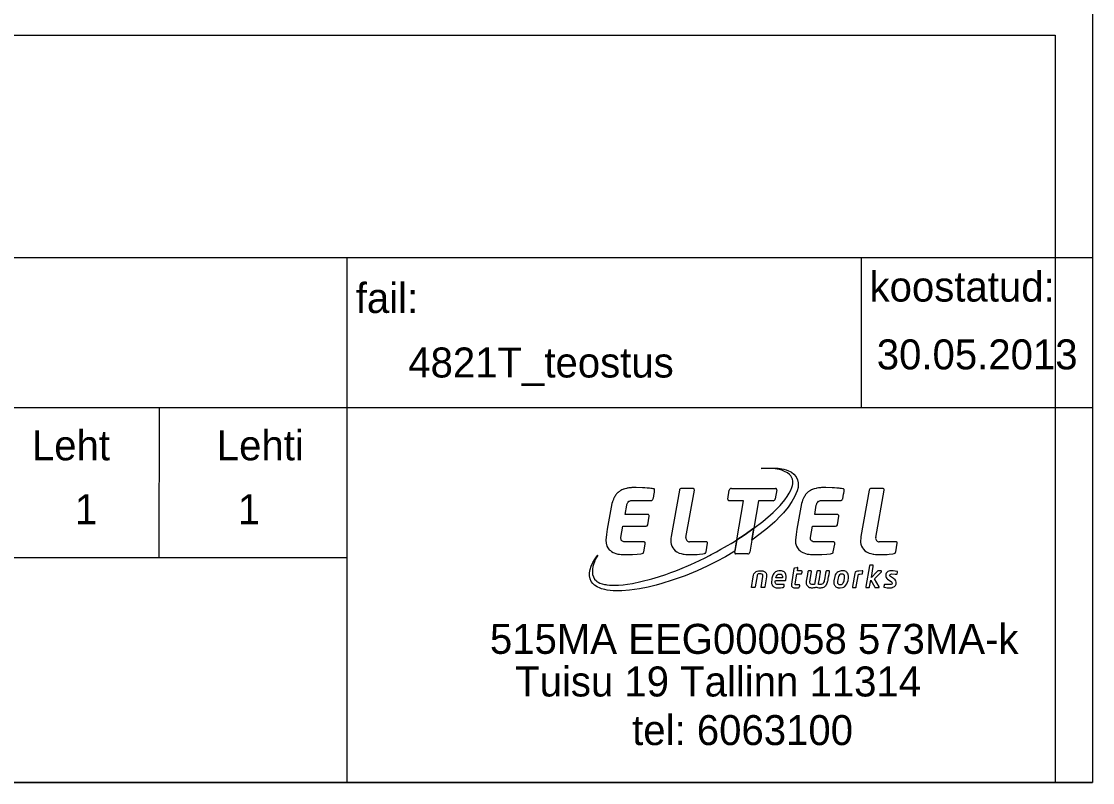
# Model space of a CAD drawing. Extents: x 641523 to 642027, y 6455542 to 6455934.
# Drawn here: x 641840.76 to 641876.45, y 6455790.35 to 6455815.71 of the extents above; entities that cross this region are included whole.
import ezdxf

# ---------------------------------------------------------------- set-up
doc = ezdxf.new("R2010")
doc.units = 0
doc.layers.add('VORMISTUS', color=7, linetype='Continuous')

msp = doc.modelspace()

# ---------------------------------------------------------------- linework, layer by layer
at = {"layer": 'VORMISTUS'}
for p, q in [((641784.258, 6455807.846), (641876.449, 6455807.846)), ((641851.607, 6455807.843), (641851.61, 6455790.353)), ((641868.744, 6455807.845), (641868.743, 6455802.842)), ((641876.449, 6455807.846), (641876.455, 6455790.346)), ((641784.258, 6455802.85), (641876.449, 6455802.841)), ((641845.349, 6455802.843), (641845.348, 6455797.845)), ((641862.686, 6455800.092), (641862.415, 6455798.552)), ((641863.137, 6455800.15), (641862.755, 6455800.15)), ((641862.907, 6455798.512), (641863.186, 6455800.091)), ((641864.298, 6455799.788), (641864.351, 6455800.091)), ((641864.42, 6455800.149), (641865.89, 6455800.149)), ((641865.93, 6455800.103), (641865.884, 6455799.801)), ((641869.008, 6455800.092), (641868.737, 6455798.552)), ((641869.459, 6455800.15), (641869.077, 6455800.15)), ((641869.229, 6455798.512), (641869.508, 6455800.091)), ((641860.881, 6455799.281), (641860.931, 6455799.595)), ((641861.149, 6455799.751), (641861.767, 6455799.751)), ((641864.829, 6455799.741), (641864.338, 6455799.741)), ((641864.603, 6455798.434), (641864.829, 6455799.741)), ((641865.329, 6455799.741), (641865.17, 6455798.821)), ((641865.815, 6455799.741), (641865.329, 6455799.741)), ((641867.196, 6455799.281), (641867.246, 6455799.595)), ((641867.464, 6455799.751), (641868.082, 6455799.751)), ((641861.635, 6455799.281), (641860.881, 6455799.281)), ((641861.637, 6455798.936), (641861.685, 6455799.223)), ((641867.95, 6455799.281), (641867.196, 6455799.281)), ((641867.952, 6455798.936), (641868, 6455799.223)), ((641860.742, 6455798.514), (641860.805, 6455798.886)), ((641860.805, 6455798.886), (641861.578, 6455798.886)), ((641865.17, 6455798.821), (641865.032, 6455798.027)), ((641867.057, 6455798.514), (641867.119, 6455798.886)), ((641867.119, 6455798.886), (641867.893, 6455798.886)), ((641862.415, 6455798.552), (641862.406, 6455798.475)), ((641864.531, 6455798.015), (641864.603, 6455798.434)), ((641868.737, 6455798.552), (641868.728, 6455798.475)), ((641861.499, 6455798.371), (641860.833, 6455798.371)), ((641861.5, 6455798.032), (641861.55, 6455798.291)), ((641863.586, 6455798.371), (641863.026, 6455798.371)), ((641863.577, 6455798.036), (641863.626, 6455798.324)), ((641867.814, 6455798.371), (641867.148, 6455798.371)), ((641867.815, 6455798.032), (641867.865, 6455798.291)), ((641869.908, 6455798.371), (641869.347, 6455798.371)), ((641869.899, 6455798.036), (641869.947, 6455798.324)), ((641784.261, 6455797.845), (641851.609, 6455797.845)), ((641863.554, 6455797.994), (641863.577, 6455798.036)), ((641864.963, 6455797.968), (641864.57, 6455797.968)), ((641869.876, 6455797.994), (641869.899, 6455798.036)), ((641784.263, 6455790.346), (641876.449, 6455790.346))]:
    msp.add_line(p, q, dxfattribs=at)
for points in [[(641783.955, 6455790.346), (641783.955, 6455933.846), (641876.455, 6455933.846), (641876.455, 6455790.346)], [(641875.21, 6455790.346), (641784.263, 6455790.346), (641784.263, 6455815.255), (641875.21, 6455815.255)], [(641865.17, 6455798.821), (641865.471, 6455799.047), (641865.814, 6455799.347), (641866.042, 6455799.575), (641866.2, 6455799.766), (641866.281, 6455799.878), (641866.348, 6455799.987), (641866.402, 6455800.096), (641866.434, 6455800.176), (641866.453, 6455800.245), (641866.464, 6455800.301), (641866.466, 6455800.386), (641866.456, 6455800.458), (641866.402, 6455800.567), (641866.356, 6455800.612), (641866.286, 6455800.668), (641866.193, 6455800.718), (641866.105, 6455800.752), (641866.019, 6455800.777), (641865.944, 6455800.792), (641865.875, 6455800.799), (641865.715, 6455800.814), (641865.579, 6455800.817), (641865.408, 6455800.809), (641865.581, 6455800.825), (641865.882, 6455800.825), (641865.979, 6455800.819), (641866.167, 6455800.787), (641866.248, 6455800.764), (641866.321, 6455800.738), (641866.379, 6455800.711), (641866.424, 6455800.687), (641866.506, 6455800.624), (641866.583, 6455800.534), (641866.625, 6455800.438), (641866.646, 6455800.333), (641866.646, 6455800.234), (641866.641, 6455800.185), (641866.614, 6455800.067), (641866.528, 6455799.867), (641866.438, 6455799.709), (641866.311, 6455799.524), (641866.151, 6455799.341), (641866.072, 6455799.247), (641865.866, 6455799.04), (641865.627, 6455798.83), (641865.383, 6455798.631), (641865.102, 6455798.428)], [(641859.965, 6455797.92), (641859.885, 6455797.775), (641859.854, 6455797.703), (641859.821, 6455797.614), (641859.8, 6455797.542), (641859.79, 6455797.454), (641859.789, 6455797.353), (641859.798, 6455797.275), (641859.821, 6455797.207), (641859.864, 6455797.127), (641859.923, 6455797.064), (641859.941, 6455797.051), (641859.983, 6455797.024), (641860.042, 6455796.996), (641860.11, 6455796.969), (641860.187, 6455796.951), (641860.242, 6455796.942), (641860.269, 6455796.938), (641860.36, 6455796.928), (641860.409, 6455796.924), (641860.663, 6455796.924), (641860.81, 6455796.937), (641860.959, 6455796.954), (641861.126, 6455796.982), (641861.408, 6455797.042), (641861.769, 6455797.136), (641861.992, 6455797.205), (641862.234, 6455797.286), (641862.4, 6455797.345), (641862.568, 6455797.408), (641862.7, 6455797.458), (641863.067, 6455797.616), (641863.359, 6455797.75), (641863.542, 6455797.839), (641863.69, 6455797.914), (641863.751, 6455797.943), (641863.81, 6455797.975), (641863.924, 6455798.034), (641864.072, 6455798.12), (641864.195, 6455798.188), (641864.295, 6455798.243), (641864.413, 6455798.315), (641864.521, 6455798.383), (641864.603, 6455798.434), (641864.537, 6455798.055), (641864.219, 6455797.871), (641863.923, 6455797.712), (641863.618, 6455797.562), (641863.279, 6455797.408), (641862.878, 6455797.241), (641862.45, 6455797.089), (641862.101, 6455796.981), (641861.917, 6455796.925), (641861.65, 6455796.863), (641861.355, 6455796.804), (641861.029, 6455796.758), (641860.766, 6455796.737), (641860.478, 6455796.737), (641860.277, 6455796.763), (641860.206, 6455796.776), (641860.098, 6455796.804), (641860.048, 6455796.827), (641859.948, 6455796.866), (641859.862, 6455796.926), (641859.8, 6455796.986), (641859.749, 6455797.049), (641859.712, 6455797.134), (641859.696, 6455797.231), (641859.695, 6455797.331), (641859.717, 6455797.443), (641859.753, 6455797.554), (641859.808, 6455797.675), (641859.86, 6455797.768), (641859.929, 6455797.872)], [(641865.522, 6455796.845), (641865.411, 6455796.845), (641865.47, 6455797.213), (641865.471, 6455797.253), (641865.466, 6455797.267), (641865.458, 6455797.28), (641865.453, 6455797.284), (641865.448, 6455797.289), (641865.436, 6455797.297), (641865.404, 6455797.302), (641865.353, 6455797.302), (641865.317, 6455797.299), (641865.294, 6455797.28), (641865.281, 6455797.253), (641865.276, 6455797.231), (641865.213, 6455796.868), (641865.208, 6455796.858), (641865.205, 6455796.854), (641865.196, 6455796.845), (641865.086, 6455796.845), (641865.141, 6455797.203), (641865.155, 6455797.258), (641865.168, 6455797.298), (641865.182, 6455797.317), (641865.209, 6455797.352), (641865.25, 6455797.38), (641865.277, 6455797.393), (641865.322, 6455797.402), (641865.376, 6455797.407), (641865.423, 6455797.407), (641865.463, 6455797.402), (641865.495, 6455797.394), (641865.513, 6455797.385), (641865.536, 6455797.371), (641865.554, 6455797.352), (641865.581, 6455797.321), (641865.594, 6455797.28), (641865.593, 6455797.208), (641865.54, 6455796.868), (641865.536, 6455796.858), (641865.532, 6455796.853), (641865.527, 6455796.849)], [(641865.888, 6455797.08), (641866.221, 6455797.08), (641866.226, 6455797.085), (641866.23, 6455797.094), (641866.234, 6455797.103), (641866.239, 6455797.131), (641866.243, 6455797.163), (641866.243, 6455797.231), (641866.239, 6455797.257), (641866.234, 6455797.28), (641866.229, 6455797.294), (641866.225, 6455797.303), (641866.22, 6455797.312), (641866.216, 6455797.321), (641866.207, 6455797.335), (641866.198, 6455797.344), (641866.189, 6455797.353), (641866.175, 6455797.366), (641866.162, 6455797.375), (641866.144, 6455797.385), (641866.121, 6455797.394), (641866.094, 6455797.403), (641865.997, 6455797.402), (641865.947, 6455797.394), (641865.92, 6455797.38), (641865.893, 6455797.367), (641865.879, 6455797.358), (641865.866, 6455797.349), (641865.837, 6455797.318), (641865.816, 6455797.285), (641865.802, 6455797.258), (641865.789, 6455797.226), (641865.779, 6455797.195), (641865.771, 6455797.154), (641865.767, 6455797.126), (641865.763, 6455797.095), (641865.758, 6455797.045), (641865.758, 6455797.021), (641865.762, 6455796.981), (641865.776, 6455796.94), (641865.793, 6455796.904), (641865.807, 6455796.89), (641865.82, 6455796.877), (641865.838, 6455796.867), (641865.856, 6455796.858), (641865.875, 6455796.849), (641865.907, 6455796.84), (641865.929, 6455796.836), (641866.053, 6455796.836), (641866.117, 6455796.845), (641866.144, 6455796.85), (641866.154, 6455796.853), (641866.162, 6455796.858), (641866.167, 6455796.863), (641866.172, 6455796.873), (641866.176, 6455796.886), (641866.179, 6455796.918), (641866.179, 6455796.951), (641866.074, 6455796.947), (641865.937, 6455796.947), (641865.911, 6455796.963), (641865.9, 6455796.974), (641865.888, 6455796.995), (641865.884, 6455797.01), (641865.882, 6455797.03), (641865.881, 6455797.049)], [(641866.679, 6455796.936), (641866.559, 6455796.936), (641866.548, 6455796.948), (641866.543, 6455796.963), (641866.602, 6455797.307), (641866.755, 6455797.307), (641866.761, 6455797.311), (641866.765, 6455797.316), (641866.769, 6455797.329), (641866.773, 6455797.356), (641866.774, 6455797.388), (641866.77, 6455797.393), (641866.761, 6455797.398), (641866.624, 6455797.398), (641866.637, 6455797.476), (641866.638, 6455797.507), (641866.634, 6455797.511), (641866.626, 6455797.513), (641866.618, 6455797.512), (641866.598, 6455797.508), (641866.527, 6455797.492), (641866.513, 6455797.485), (641866.506, 6455797.479), (641866.421, 6455796.956), (641866.421, 6455796.918), (641866.424, 6455796.896), (641866.432, 6455796.885), (641866.446, 6455796.867), (641866.458, 6455796.858), (641866.479, 6455796.85), (641866.5, 6455796.841), (641866.524, 6455796.836), (641866.606, 6455796.836), (641866.661, 6455796.84), (641866.671, 6455796.845), (641866.679, 6455796.85), (641866.683, 6455796.854), (641866.688, 6455796.864), (641866.697, 6455796.903), (641866.696, 6455796.923), (641866.693, 6455796.928), (641866.687, 6455796.932)], [(641867.193, 6455796.951), (641867.103, 6455796.951), (641867.064, 6455796.96), (641867.047, 6455796.983), (641867.038, 6455797.029), (641867.04, 6455797.098), (641867.091, 6455797.38), (641867.086, 6455797.389), (641867.082, 6455797.394), (641867.073, 6455797.398), (641866.991, 6455797.398), (641866.977, 6455797.394), (641866.971, 6455797.385), (641866.968, 6455797.38), (641866.954, 6455797.279), (641866.917, 6455797.062), (641866.913, 6455797.014), (641866.916, 6455796.974), (641866.924, 6455796.949), (641866.933, 6455796.93), (641866.944, 6455796.911), (641866.962, 6455796.889), (641866.976, 6455796.875), (641866.993, 6455796.866), (641867.026, 6455796.848), (641867.053, 6455796.843), (641867.076, 6455796.839), (641867.134, 6455796.839), (641867.171, 6455796.842), (641867.215, 6455796.852), (641867.229, 6455796.857), (641867.257, 6455796.857), (641867.27, 6455796.853), (641867.289, 6455796.848), (641867.338, 6455796.839), (641867.406, 6455796.839), (641867.438, 6455796.843), (641867.469, 6455796.847), (641867.501, 6455796.861), (641867.519, 6455796.871), (641867.547, 6455796.888), (641867.56, 6455796.902), (641867.573, 6455796.916), (641867.583, 6455796.934), (641867.596, 6455796.961), (641867.605, 6455796.984), (641867.61, 6455796.997), (641867.619, 6455797.024), (641867.623, 6455797.038), (641867.632, 6455797.065), (641867.642, 6455797.097), (641867.646, 6455797.12), (641867.65, 6455797.147), (641867.659, 6455797.202), (641867.673, 6455797.277), (641867.688, 6455797.357), (641867.689, 6455797.384), (641867.684, 6455797.391), (641867.673, 6455797.398), (641867.589, 6455797.398), (641867.57, 6455797.382), (641867.565, 6455797.354), (641867.56, 6455797.327), (641867.521, 6455797.098), (641867.516, 6455797.081), (641867.506, 6455797.051), (641867.493, 6455797.015), (641867.479, 6455796.987), (641867.465, 6455796.974), (641867.438, 6455796.96), (641867.415, 6455796.951), (641867.324, 6455796.951), (641867.326, 6455796.979), (641867.351, 6455797.138), (641867.388, 6455797.356), (641867.39, 6455797.389), (641867.376, 6455797.398), (641867.286, 6455797.398), (641867.271, 6455797.386), (641867.266, 6455797.379), (641867.262, 6455797.354), (641867.257, 6455797.327)], [(641868.048, 6455796.837), (641868.125, 6455796.849), (641868.162, 6455796.863), (641868.181, 6455796.872), (641868.198, 6455796.886), (641868.235, 6455796.922), (641868.266, 6455796.968), (641868.289, 6455797.026), (641868.306, 6455797.085), (641868.32, 6455797.171), (641868.32, 6455797.231), (641868.315, 6455797.258), (641868.307, 6455797.294), (641868.293, 6455797.321), (641868.276, 6455797.344), (641868.258, 6455797.363), (641868.239, 6455797.377), (641868.212, 6455797.39), (641868.185, 6455797.399), (641868.17, 6455797.402), (641868.104, 6455797.403), (641868.077, 6455797.399), (641868.047, 6455797.393), (641868.011, 6455797.385), (641867.979, 6455797.371), (641867.942, 6455797.349), (641867.924, 6455797.33), (641867.902, 6455797.303), (641867.88, 6455797.27), (641867.863, 6455797.219), (641867.831, 6455797.072), (641867.83, 6455797.026), (641867.839, 6455796.972), (641867.845, 6455796.948), (641867.857, 6455796.921), (641867.874, 6455796.899), (641867.889, 6455796.883), (641867.901, 6455796.87), (641867.919, 6455796.859), (641867.941, 6455796.85), (641867.964, 6455796.842), (641867.981, 6455796.837)], [(641868.582, 6455796.88), (641868.658, 6455797.291), (641868.705, 6455797.295), (641868.77, 6455797.298), (641868.779, 6455797.301), (641868.784, 6455797.306), (641868.789, 6455797.328), (641868.797, 6455797.378), (641868.798, 6455797.398), (641868.793, 6455797.404), (641868.786, 6455797.406), (641868.779, 6455797.407), (641868.665, 6455797.397), (641868.623, 6455797.388), (641868.581, 6455797.378), (641868.566, 6455797.372), (641868.552, 6455797.366), (641868.541, 6455797.361), (641868.528, 6455797.313), (641868.453, 6455796.877), (641868.452, 6455796.859), (641868.455, 6455796.852), (641868.464, 6455796.846), (641868.565, 6455796.845), (641868.572, 6455796.852), (641868.576, 6455796.861)], [(641868.9, 6455796.845), (641869.01, 6455796.845), (641869.016, 6455796.851), (641869.021, 6455796.856), (641869.024, 6455796.86), (641869.026, 6455796.867), (641869.066, 6455797.096), (641869.198, 6455796.854), (641869.202, 6455796.848), (641869.208, 6455796.844), (641869.337, 6455796.844), (641869.342, 6455796.848), (641869.342, 6455796.868), (641869.186, 6455797.137), (641869.421, 6455797.374), (641869.426, 6455797.384), (641869.426, 6455797.39), (641869.422, 6455797.394), (641869.414, 6455797.398), (641869.303, 6455797.398), (641869.258, 6455797.36), (641869.088, 6455797.182), (641869.084, 6455797.182), (641869.149, 6455797.552), (641869.149, 6455797.584), (641869.146, 6455797.589), (641869.132, 6455797.592), (641869.045, 6455797.593), (641869.033, 6455797.587), (641869.023, 6455797.574), (641868.901, 6455796.884), (641868.897, 6455796.863)], [(641869.506, 6455796.859), (641869.568, 6455796.845), (641869.615, 6455796.836), (641869.737, 6455796.836), (641869.759, 6455796.84), (641869.778, 6455796.845), (641869.791, 6455796.849), (641869.8, 6455796.854), (641869.828, 6455796.867), (641869.855, 6455796.88), (641869.868, 6455796.894), (641869.887, 6455796.914), (641869.9, 6455796.937), (641869.905, 6455796.954), (641869.909, 6455796.981), (641869.909, 6455797.029), (641869.9, 6455797.069), (641869.873, 6455797.105), (641869.827, 6455797.146), (641869.723, 6455797.212), (641869.705, 6455797.229), (641869.693, 6455797.25), (641869.697, 6455797.268), (641869.707, 6455797.281), (641869.73, 6455797.295), (641869.77, 6455797.298), (641869.876, 6455797.288), (641869.934, 6455797.289), (641869.945, 6455797.298), (641869.958, 6455797.348), (641869.958, 6455797.376), (641869.945, 6455797.385), (641869.813, 6455797.402), (641869.734, 6455797.402), (641869.697, 6455797.398), (641869.662, 6455797.39), (641869.629, 6455797.375), (641869.602, 6455797.352), (641869.579, 6455797.326), (641869.566, 6455797.29), (641869.561, 6455797.253), (641869.562, 6455797.238), (641869.566, 6455797.206), (641869.58, 6455797.175), (641869.601, 6455797.148), (641869.624, 6455797.125), (641869.708, 6455797.069), (641869.751, 6455797.038), (641869.765, 6455797.025), (641869.778, 6455797.005), (641869.779, 6455796.976), (641869.767, 6455796.958), (641869.742, 6455796.943), (641869.615, 6455796.942), (641869.528, 6455796.946), (641869.518, 6455796.942), (641869.513, 6455796.938), (641869.507, 6455796.911), (641869.503, 6455796.882), (641869.504, 6455796.868), (641869.505, 6455796.863)], [(641866.114, 6455797.168), (641865.905, 6455797.168), (641865.905, 6455797.183), (641865.918, 6455797.22), (641865.941, 6455797.26), (641865.96, 6455797.274), (641865.978, 6455797.288), (641866.005, 6455797.292), (641866.068, 6455797.293), (641866.078, 6455797.287), (641866.091, 6455797.278), (641866.1, 6455797.269), (641866.105, 6455797.26), (641866.114, 6455797.242), (641866.119, 6455797.219), (641866.118, 6455797.174)], [(641868.025, 6455796.946), (641868.066, 6455796.946), (641868.091, 6455796.95), (641868.11, 6455796.96), (641868.123, 6455796.969), (641868.137, 6455796.983), (641868.15, 6455797.006), (641868.164, 6455797.037), (641868.173, 6455797.07), (641868.177, 6455797.083), (641868.182, 6455797.11), (641868.186, 6455797.137), (641868.191, 6455797.169), (641868.191, 6455797.233), (641868.186, 6455797.246), (641868.182, 6455797.255), (641868.177, 6455797.264), (641868.168, 6455797.273), (641868.141, 6455797.287), (641868.123, 6455797.291), (641868.082, 6455797.291), (641868.059, 6455797.287), (641868.022, 6455797.264), (641868.005, 6455797.237), (641867.991, 6455797.21), (641867.977, 6455797.174), (641867.973, 6455797.16), (641867.964, 6455797.111), (641867.955, 6455797.047), (641867.955, 6455797.029), (641867.959, 6455796.997), (641867.973, 6455796.974), (641867.986, 6455796.961), (641868.005, 6455796.952)]]:
    msp.add_lwpolyline(points, close=True, dxfattribs=at)
for points in [[(641861.767, 6455799.751), (641861.777, 6455799.755), (641861.786, 6455799.763), (641861.795, 6455799.773), (641861.804, 6455799.786), (641861.813, 6455799.8), (641861.818, 6455799.81), (641861.822, 6455799.832), (641861.826, 6455799.86), (641861.831, 6455799.882), (641861.835, 6455799.91), (641861.84, 6455799.932), (641861.844, 6455799.959), (641861.849, 6455799.986), (641861.853, 6455800.009), (641861.858, 6455800.036), (641861.862, 6455800.059), (641861.863, 6455800.112), (641861.854, 6455800.122), (641861.844, 6455800.131), (641861.835, 6455800.136), (641861.813, 6455800.14), (641861.776, 6455800.145), (641861.735, 6455800.15), (641861.694, 6455800.154), (641861.654, 6455800.158), (641861.613, 6455800.162), (641861.536, 6455800.167), (641861.459, 6455800.172), (641861.251, 6455800.177), (641861.108, 6455800.177), (641861.077, 6455800.172), (641861.04, 6455800.168), (641861.004, 6455800.164), (641860.968, 6455800.158), (641860.95, 6455800.154), (641860.928, 6455800.15), (641860.865, 6455800.135), (641860.833, 6455800.127), (641860.823, 6455800.122), (641860.805, 6455800.114), (641860.774, 6455800.099), (641860.737, 6455800.081), (641860.714, 6455800.068), (641860.701, 6455800.059), (641860.688, 6455800.049), (641860.665, 6455800.032), (641860.647, 6455800.018), (641860.638, 6455800.009), (641860.619, 6455799.991), (641860.597, 6455799.964), (641860.578, 6455799.942), (641860.56, 6455799.919), (641860.547, 6455799.896), (641860.529, 6455799.869), (641860.515, 6455799.841), (641860.506, 6455799.823), (641860.497, 6455799.805), (641860.488, 6455799.782), (641860.479, 6455799.76), (641860.47, 6455799.737), (641860.464, 6455799.717), (641860.46, 6455799.705)], [(641868.082, 6455799.751), (641868.092, 6455799.755), (641868.101, 6455799.763), (641868.11, 6455799.773), (641868.119, 6455799.786), (641868.128, 6455799.8), (641868.132, 6455799.81), (641868.137, 6455799.832), (641868.141, 6455799.86), (641868.146, 6455799.882), (641868.15, 6455799.91), (641868.155, 6455799.932), (641868.159, 6455799.959), (641868.164, 6455799.986), (641868.168, 6455800.009), (641868.173, 6455800.036), (641868.177, 6455800.059), (641868.177, 6455800.112), (641868.169, 6455800.122), (641868.159, 6455800.131), (641868.15, 6455800.136), (641868.128, 6455800.14), (641868.091, 6455800.145), (641868.05, 6455800.15), (641868.009, 6455800.154), (641867.969, 6455800.158), (641867.928, 6455800.162), (641867.851, 6455800.167), (641867.774, 6455800.172), (641867.565, 6455800.177), (641867.423, 6455800.177), (641867.391, 6455800.172), (641867.355, 6455800.168), (641867.319, 6455800.164), (641867.283, 6455800.158), (641867.265, 6455800.154), (641867.242, 6455800.15), (641867.18, 6455800.135), (641867.148, 6455800.127), (641867.138, 6455800.122), (641867.12, 6455800.114), (641867.089, 6455800.099), (641867.052, 6455800.081), (641867.029, 6455800.068), (641867.016, 6455800.059), (641867.003, 6455800.049), (641866.979, 6455800.032), (641866.962, 6455800.018), (641866.953, 6455800.009), (641866.934, 6455799.991), (641866.912, 6455799.964), (641866.893, 6455799.942), (641866.875, 6455799.919), (641866.862, 6455799.896), (641866.844, 6455799.869), (641866.83, 6455799.841), (641866.821, 6455799.823), (641866.812, 6455799.805), (641866.803, 6455799.782), (641866.794, 6455799.76), (641866.785, 6455799.737), (641866.779, 6455799.717), (641866.775, 6455799.705)], [(641860.46, 6455799.705), (641860.442, 6455799.649), (641860.285, 6455798.789), (641860.259, 6455798.615), (641860.239, 6455798.421), (641860.244, 6455798.325), (641860.272, 6455798.229), (641860.305, 6455798.167), (641860.352, 6455798.107), (641860.389, 6455798.077), (641860.423, 6455798.048), (641860.483, 6455798.017), (641860.52, 6455798), (641860.574, 6455797.981), (641860.633, 6455797.963), (641860.693, 6455797.954), (641860.747, 6455797.946), (641861.124, 6455797.945), (641861.283, 6455797.958), (641861.405, 6455797.972), (641861.446, 6455797.981), (641861.469, 6455797.99), (641861.478, 6455797.995), (641861.492, 6455798.007), (641861.496, 6455798.017), (641861.5, 6455798.032)], [(641860.931, 6455799.595), (641860.937, 6455799.615), (641860.947, 6455799.638), (641860.954, 6455799.656), (641860.974, 6455799.683), (641860.984, 6455799.696), (641861.006, 6455799.719), (641861.024, 6455799.728), (641861.047, 6455799.737), (641861.065, 6455799.742), (641861.149, 6455799.751)], [(641866.775, 6455799.705), (641866.757, 6455799.649), (641866.6, 6455798.789), (641866.574, 6455798.615), (641866.554, 6455798.421), (641866.559, 6455798.325), (641866.587, 6455798.229), (641866.62, 6455798.167), (641866.666, 6455798.107), (641866.703, 6455798.077), (641866.738, 6455798.048), (641866.798, 6455798.017), (641866.835, 6455798), (641866.889, 6455797.981), (641866.948, 6455797.963), (641867.007, 6455797.954), (641867.061, 6455797.946), (641867.439, 6455797.945), (641867.598, 6455797.958), (641867.72, 6455797.972), (641867.761, 6455797.981), (641867.784, 6455797.99), (641867.793, 6455797.995), (641867.807, 6455798.007), (641867.811, 6455798.017), (641867.815, 6455798.032)], [(641867.246, 6455799.595), (641867.252, 6455799.615), (641867.262, 6455799.638), (641867.269, 6455799.656), (641867.288, 6455799.683), (641867.299, 6455799.696), (641867.321, 6455799.719), (641867.338, 6455799.728), (641867.362, 6455799.737), (641867.38, 6455799.742), (641867.464, 6455799.751)], [(641864.603, 6455798.434), (641864.85, 6455798.59), (641865.17, 6455798.821)], [(641865.17, 6455798.821), (641864.85, 6455798.59), (641864.603, 6455798.434)], [(641860.833, 6455798.371), (641860.792, 6455798.393), (641860.769, 6455798.407), (641860.752, 6455798.43), (641860.746, 6455798.458), (641860.742, 6455798.484), (641860.742, 6455798.514)], [(641867.148, 6455798.371), (641867.107, 6455798.393), (641867.084, 6455798.407), (641867.066, 6455798.43), (641867.061, 6455798.458), (641867.057, 6455798.484), (641867.057, 6455798.514)], [(641861.55, 6455798.291), (641861.55, 6455798.335), (641861.546, 6455798.349), (641861.541, 6455798.353), (641861.527, 6455798.362), (641861.514, 6455798.367), (641861.499, 6455798.371)], [(641867.865, 6455798.291), (641867.865, 6455798.335), (641867.86, 6455798.349), (641867.856, 6455798.353), (641867.842, 6455798.362), (641867.829, 6455798.367), (641867.814, 6455798.371)], [(641862.597, 6455798.035), (641862.684, 6455797.995), (641862.747, 6455797.977), (641862.819, 6455797.959), (641862.846, 6455797.953), (641862.901, 6455797.945), (641863.151, 6455797.945), (641863.283, 6455797.949), (641863.36, 6455797.957), (641863.473, 6455797.972), (641863.523, 6455797.981), (641863.537, 6455797.986), (641863.546, 6455797.989), (641863.554, 6455797.994)], [(641868.919, 6455798.035), (641869.006, 6455797.995), (641869.069, 6455797.977), (641869.141, 6455797.959), (641869.167, 6455797.953), (641869.222, 6455797.945), (641869.473, 6455797.945), (641869.605, 6455797.949), (641869.682, 6455797.957), (641869.795, 6455797.972), (641869.845, 6455797.981), (641869.858, 6455797.986), (641869.867, 6455797.989), (641869.876, 6455797.994)], [(641784.263, 6455790.346), (641876.449, 6455790.346)]]:
    msp.add_lwpolyline(points, dxfattribs=at)
for centre, major_axis, start_param, end_param in [((641862.755, 6455800.08), (-0.0701, 0), 4.712389, 6.109419), ((641863.137, 6455800.1), (0.0501, 0), 6.108513, 7.853982), ((641864.42, 6455800.079), (-0.0701, 0), 4.712389, 6.110796), ((641865.89, 6455800.109), (-0.0401, 0), 2.992757, 4.712389), ((641869.077, 6455800.08), (-0.0701, 0), 4.712389, 6.109419), ((641869.459, 6455800.1), (0.0501, 0), 6.108513, 7.853982), ((641864.338, 6455799.781), (-0.0401, 0), 6.110796, 7.853982), ((641865.815, 6455799.811), (0.0701, 0), 4.712389, 6.134349), ((641861.635, 6455799.231), (0.0501, 0), 6.118037, 7.853982), ((641867.95, 6455799.231), (0.0501, 0), 6.118037, 7.853982), ((641861.578, 6455798.946), (0.0601, 0), 4.712389, 6.118037), ((641867.893, 6455798.946), (0.0601, 0), 4.712389, 6.118037), ((641862.843, 6455798.403), (0.443, 0), 2.977758, 4.124699), ((641863.026, 6455798.491), (-0.12, 0), 6.108513, 7.853982), ((641869.165, 6455798.403), (0.443, 0), 2.977758, 4.124699), ((641869.347, 6455798.491), (-0.12, 0), 6.108513, 7.853982), ((641863.586, 6455798.331), (0.0401, 0), 6.116836, 7.853982), ((641869.908, 6455798.331), (0.0401, 0), 6.116836, 7.853982), ((641864.57, 6455798.008), (-0.0401, 0), 6.112072, 7.853982), ((641864.963, 6455798.038), (0.0701, 0), 4.712389, 6.112072)]:
    msp.add_ellipse(centre, major_axis=major_axis, ratio=0.997983, start_param=start_param, end_param=end_param, dxfattribs=at)

# ---------------------------------------------------------------- texts
for s, height, p in [('koostatud:', 0.9997, (641869.024, 6455806.376)), ('fail:', 0.9997, (641851.904, 6455805.996)), ('4821T_teostus', 0.99972, (641853.654, 6455803.846)), ('30.05.2013', 0.9997, (641869.264, 6455804.116)), ('Leht', 0.9997, (641841.114, 6455801.086)), ('Lehti', 0.9997, (641847.274, 6455801.086)), ('1', 1, (641842.544, 6455798.956)), ('1', 1, (641847.974, 6455798.956)), ('515MA EEG000058 573MA-k', 0.99966, (641856.375, 6455794.636)), ('Tuisu 19 Tallinn 11314', 0.99966, (641857.215, 6455793.216)), ('tel: 6063100', 0.99966, (641861.114, 6455791.596))]:
    msp.add_text(s, height=height, rotation=359.9974, dxfattribs=at).set_placement(p)

doc.saveas('drawing.dxf')
